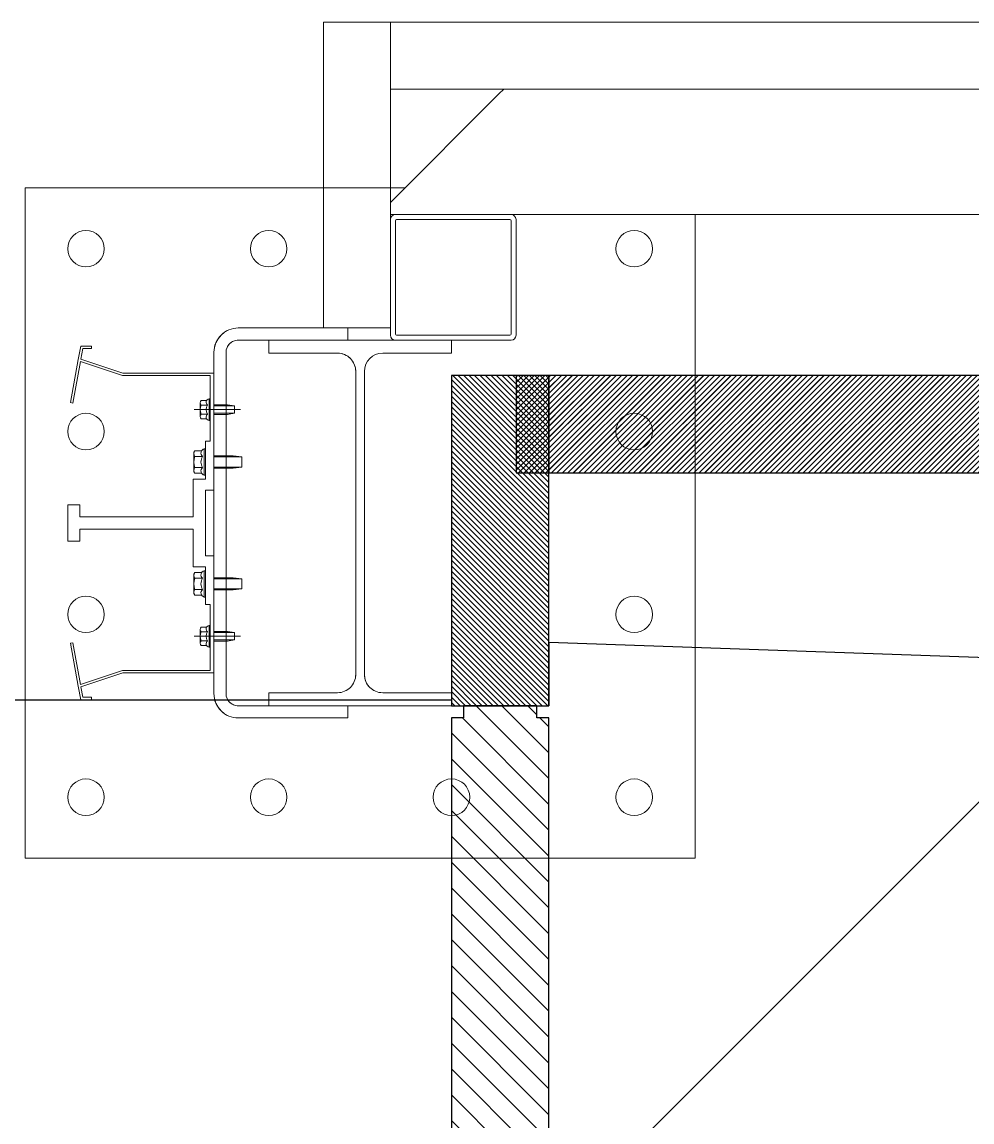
# Model space of a CAD drawing. Header units: millimetres. Extents: x 30 to 130, y 75 to 167.
# Drawn here: x 113.062 to 113.842, y 163.465 to 164.368 of the extents above; entities that cross this region are included whole.
import ezdxf

# ---------------------------------------------------------------- set-up
doc = ezdxf.new("R2010")
doc.units = ezdxf.units.MM
doc.header["$LTSCALE"] = 0.05
for name, pattern in [('00 Ground$0$DASHDOT', [25.4, 12.7, -6.35, 0, -6.35]), ('00 Ground$0$DASHDOT2', [12.7, 6.35, -3.175, 0, -3.175]), ('00 Ground$0$PHANTOM2', [31.75, 15.875, -3.175, 3.175, -3.175, 3.175, -3.175])]:
    doc.linetypes.add(name, pattern=pattern)
for name, color, linetype, lineweight in [('00 Ground$0$A-Panel Exterior', 3, 'Continuous', 0), ('00 Ground$0$A-Panel Interior', 6, 'Continuous', 0), ('00 Ground$0$interface-AM_1', 7, 'Continuous', 5), ('00 Ground$0$megadoor-AM_0', 7, 'Continuous', 5), ('00 Ground$0$megadoor-AM_5', 7, 'Continuous', 5), ('00 Ground$0$megadoor-AM_7', 7, '00 Ground$0$DASHDOT', 5), ('00 Ground$0$Puerta', 7, 'Continuous', 0)]:
    doc.layers.add(name, color=color, linetype=linetype, lineweight=lineweight)
for name, color, linetype in [('00 Ground$0$A-Paneles', 7, 'Continuous'), ('00 Ground$0$A-Paneles-EXT', 5, 'Continuous'), ('CCTV_Cobertura', 2, 'Continuous')]:
    doc.layers.add(name, color=color, linetype=linetype)
pattern_1 = [(45, (-13597.1444, 7821.7855), (-2.24506403, 2.24506403), [])]

# ---------------------------------------------------------------- blocks, each defined once
blk = doc.blocks.new('00 Ground$0$Hangar subestructura puerta planta baja')
at = {"color": 0, "linetype": 'Continuous', "lineweight": 0}
for p, q in [((64.46694, 0.25295), (64.37194, 0.25295)), ((64.36794, 0.24895), (64.36794, 0.15395)), ((64.37194, 0.15495), (64.37194, 0.24795)), ((64.37294, 0.24895), (64.46594, 0.24895)), ((64.46694, 0.24795), (64.46694, 0.15495)), ((64.47094, 0.15395), (64.47094, 0.24895)), ((64.33294, 0.14995), (64.33294, 0.15995)), ((64.46594, 0.15395), (64.37294, 0.15395)), ((64.26794, 0.14995), (64.41794, 0.14995)), ((64.37194, 0.14995), (64.46694, 0.14995)), ((64.34649, 0.12425), (64.34649, -0.12435))]:
    blk.add_line(p, q, dxfattribs=at)
at = {"color": 4, "linetype": 'Continuous', "lineweight": 0}
for p, q in [((64.33294, 0.15995), (64.24294, 0.15995)), ((64.24294, 0.14995), (64.33294, 0.14995)), ((64.41794, 0.14995), (64.26794, 0.14995)), ((64.26794, 0.14995), (64.26794, 0.13925)), ((64.41794, 0.13925), (64.41794, 0.14995)), ((64.22294, 0.13995), (64.22294, -0.14005)), ((64.23294, -0.14005), (64.23294, 0.13995)), ((64.26794, 0.13925), (64.32439, 0.13925)), ((64.36149, 0.13925), (64.41794, 0.13925)), ((64.33939, 0.12425), (64.33939, -0.12435)), ((64.34649, -0.12435), (64.34649, 0.12425)), ((64.32439, -0.13935), (64.26794, -0.13935)), ((64.26794, -0.13935), (64.26794, -0.15005)), ((64.41794, -0.13935), (64.36149, -0.13935)), ((64.41794, -0.15005), (64.41794, -0.13935)), ((64.33294, -0.15005), (64.24294, -0.15005)), ((64.26794, -0.15005), (64.41794, -0.15005)), ((64.33294, -0.16005), (64.33294, -0.15005)), ((64.24294, -0.16005), (64.33294, -0.16005))]:
    blk.add_line(p, q, dxfattribs=at)
at = {"color": 0, "linetype": 'Continuous', "lineweight": 0}
for centre, radius, start, end in [((64.37194, 0.24895), 0.004, 90, 180), ((64.46694, 0.24895), 0.004, 0, 90), ((64.37194, 0.15395), 0.004, 180, 270), ((64.46694, 0.15395), 0.004, 270, 0), ((64.36149, 0.12425), 0.015, 90, 180)]:
    blk.add_arc(centre, radius, start, end, dxfattribs=at)
at = {"color": 0, "linetype": 'Continuous', "lineweight": 0, "extrusion": (-2.18624e-16, 2.67737e-32, -1)}
for centre, start, end in [((-64.37294, 0.24795), 0, 90), ((-64.46594, 0.24795), 90, 180), ((-64.37294, 0.15495), 270, 0), ((-64.46594, 0.15495), 180, 270)]:
    blk.add_arc(centre, 0.001, start, end, dxfattribs=at)
at = {"color": 4, "linetype": 'Continuous', "lineweight": 0}
for centre, start, end in [((64.24294, 0.13995), 90, 180), ((64.24294, -0.14005), 180, 270)]:
    blk.add_arc(centre, 0.02, start, end, dxfattribs=at)
at = {"color": 4, "linetype": 'Continuous', "lineweight": 0, "extrusion": (-2.18624e-16, 2.67737e-32, -1)}
for centre, radius, start, end in [((-64.24294, 0.13995), 0.01, 0, 90), ((-64.32439, 0.12425), 0.015, 90, 180), ((-64.36149, 0.12425), 0.015, 0, 90), ((-64.32439, -0.12435), 0.015, 180, 270), ((-64.36149, -0.12435), 0.015, 270, 0), ((-64.24294, -0.14005), 0.01, 270, 0)]:
    blk.add_arc(centre, radius, start, end, dxfattribs=at)
at = {"layer": '00 Ground$0$interface-AM_1', "linetype": '00 Ground$0$PHANTOM2'}
for p, q in [((64.33279, 0.15995), (64.24294, 0.15995)), ((64.33279, 0.14995), (64.33279, 0.15995)), ((64.24294, 0.14995), (64.33279, 0.14995)), ((64.26794, 0.13925), (64.26794, 0.14995)), ((64.41794, 0.14995), (64.41794, 0.13925)), ((64.22294, 0.13995), (64.22294, -0.14005)), ((64.23294, -0.14005), (64.23294, 0.13995)), ((64.32439, 0.13925), (64.26794, 0.13925)), ((64.41794, 0.13925), (64.36149, 0.13925)), ((64.33939, -0.12435), (64.33939, 0.12425)), ((64.26794, -0.15005), (64.26794, -0.13935)), ((64.26794, -0.13935), (64.32439, -0.13935)), ((64.36149, -0.13935), (64.41794, -0.13935)), ((64.41794, -0.13935), (64.41794, -0.15005)), ((64.33279, -0.15005), (64.24294, -0.15005)), ((64.41794, -0.15005), (64.26794, -0.15005)), ((64.33279, -0.16005), (64.33279, -0.15005)), ((64.24294, -0.16005), (64.33279, -0.16005))]:
    blk.add_line(p, q, dxfattribs=at)
for centre, radius, start, end in [((64.24294, 0.13995), 0.02, 90, 180), ((64.24294, 0.13995), 0.01, 90, 180), ((64.32439, 0.12425), 0.015, 0, 90), ((64.32439, -0.12435), 0.015, 270, 0), ((64.36149, -0.12435), 0.015, 180, 270), ((64.24294, -0.14005), 0.02, 180, 270), ((64.24294, -0.14005), 0.01, 180, 270)]:
    blk.add_arc(centre, radius, start, end, dxfattribs=at)
at = {"layer": '00 Ground$0$megadoor-AM_0'}
for p, q in [((64.11368, 0.14495), (64.11168, 0.13394)), ((64.12238, 0.14495), (64.11368, 0.14495)), ((64.12238, 0.14295), (64.12238, 0.14495)), ((64.11379, 0.13437), (64.11535, 0.14295)), ((64.11535, 0.14295), (64.12238, 0.14295)), ((64.11168, 0.13394), (64.10527, 0.09865)), ((64.10724, 0.09829), (64.11343, 0.13238)), ((64.11343, 0.13238), (64.14786, 0.12095)), ((64.14819, 0.12295), (64.11379, 0.13437)), ((64.14786, 0.12095), (64.21994, 0.12095)), ((64.22294, 0.12295), (64.14819, 0.12295)), ((64.21994, 0.12095), (64.21994, 0.06695)), ((64.22294, 0.02695), (64.22294, 0.12295)), ((64.21254, 0.10046), (64.217, 0.10046)), ((64.21894, 0.0841), (64.21894, 0.1018)), ((64.21994, 0.1018), (64.21894, 0.1018)), ((64.21994, 0.0841), (64.21994, 0.1018)), ((64.10527, 0.09865), (64.10724, 0.09829)), ((64.21174, 0.08733), (64.21174, 0.09858)), ((64.21254, 0.09671), (64.21779, 0.09671)), ((64.23414, 0.09695), (64.22294, 0.09695)), ((64.23994, 0.09595), (64.23414, 0.09695)), ((64.23994, 0.08995), (64.23994, 0.09595)), ((64.21254, 0.0892), (64.21779, 0.0892)), ((64.21254, 0.08545), (64.217, 0.08545)), ((64.21994, 0.0841), (64.21894, 0.0841)), ((64.22294, 0.08895), (64.23414, 0.08895)), ((64.23994, 0.08995), (64.23414, 0.08895)), ((64.21994, 0.06695), (64.21594, 0.06695)), ((64.21594, 0.06695), (64.21594, 0.03595)), ((64.20654, 0.05795), (64.20725, 0.05919)), ((64.20654, 0.04195), (64.20654, 0.05795)), ((64.20725, 0.05919), (64.21283, 0.05919)), ((64.20725, 0.05457), (64.21364, 0.05457)), ((64.21594, 0.06075), (64.21494, 0.06075)), ((64.21494, 0.06075), (64.21494, 0.03915)), ((64.21594, 0.03915), (64.21594, 0.06075)), ((64.23874, 0.05495), (64.22294, 0.05495)), ((64.24594, 0.05414), (64.23874, 0.05495)), ((64.20725, 0.04534), (64.21364, 0.04534)), ((64.24594, 0.04577), (64.23874, 0.04495)), ((64.24594, 0.04577), (64.24594, 0.05414)), ((64.20725, 0.04072), (64.20654, 0.04195)), ((64.21283, 0.04072), (64.20725, 0.04072)), ((64.21494, 0.03915), (64.21594, 0.03915)), ((64.22294, 0.04495), (64.23874, 0.04495)), ((64.21594, 0.03595), (64.20594, 0.03595)), ((64.20594, 0.03595), (64.20594, 0.00495)), ((64.21594, -0.00005), (64.21594, 0.02695)), ((64.21594, 0.02695), (64.22294, 0.02695)), ((64.11294, 0.01495), (64.10294, 0.01495)), ((64.10294, 0.01495), (64.10294, -0.00005)), ((64.11294, 0.00495), (64.11294, 0.01495)), ((64.20594, 0.00495), (64.11294, 0.00495)), ((64.10294, -0.00005), (64.10294, -0.01505)), ((64.11294, -0.01505), (64.11294, -0.00505)), ((64.11294, -0.00505), (64.20594, -0.00505)), ((64.20594, -0.00505), (64.20594, -0.03605)), ((64.21594, -0.02705), (64.21594, -0.00005)), ((64.10294, -0.01505), (64.11294, -0.01505)), ((64.22294, -0.02705), (64.21594, -0.02705)), ((64.22294, -0.12305), (64.22294, -0.02705)), ((64.20594, -0.03605), (64.21594, -0.03605)), ((64.21594, -0.03605), (64.21594, -0.06705)), ((64.20725, -0.04081), (64.20654, -0.04205)), ((64.20654, -0.04205), (64.20654, -0.05805)), ((64.21283, -0.04081), (64.20725, -0.04081)), ((64.21494, -0.03925), (64.21594, -0.03925)), ((64.21494, -0.06085), (64.21494, -0.03925)), ((64.21594, -0.03925), (64.21594, -0.06085)), ((64.22294, -0.04505), (64.23874, -0.04505)), ((64.24594, -0.04586), (64.23874, -0.04505)), ((64.20725, -0.04543), (64.21364, -0.04543)), ((64.24594, -0.04586), (64.24594, -0.05423)), ((64.20654, -0.05805), (64.20725, -0.05928)), ((64.20725, -0.05466), (64.21364, -0.05466)), ((64.20725, -0.05928), (64.21283, -0.05928)), ((64.21594, -0.06085), (64.21494, -0.06085)), ((64.23874, -0.05505), (64.22294, -0.05505)), ((64.24594, -0.05423), (64.23874, -0.05505)), ((64.21594, -0.06705), (64.21994, -0.06705)), ((64.21994, -0.06705), (64.21994, -0.12105)), ((64.21174, -0.08742), (64.21174, -0.09867)), ((64.21254, -0.08554), (64.217, -0.08554)), ((64.21254, -0.08929), (64.21779, -0.08929)), ((64.21894, -0.0842), (64.21894, -0.1019)), ((64.21994, -0.0842), (64.21894, -0.0842)), ((64.21994, -0.0842), (64.21994, -0.1019)), ((64.22294, -0.08905), (64.23414, -0.08905)), ((64.23994, -0.09005), (64.23414, -0.08905)), ((64.23994, -0.09005), (64.23994, -0.09605)), ((64.10724, -0.09838), (64.10527, -0.09874)), ((64.10527, -0.09874), (64.11168, -0.13403)), ((64.11343, -0.13247), (64.10724, -0.09838)), ((64.21254, -0.0968), (64.21779, -0.0968)), ((64.23414, -0.09705), (64.22294, -0.09705)), ((64.23994, -0.09605), (64.23414, -0.09705)), ((64.21254, -0.10055), (64.217, -0.10055)), ((64.21994, -0.1019), (64.21894, -0.1019)), ((64.14786, -0.12105), (64.11343, -0.13247)), ((64.11379, -0.13446), (64.14819, -0.12305)), ((64.21994, -0.12105), (64.14786, -0.12105)), ((64.14819, -0.12305), (64.22294, -0.12305)), ((64.11168, -0.13403), (64.11368, -0.14505)), ((64.11535, -0.14305), (64.11379, -0.13446)), ((64.12238, -0.14305), (64.11535, -0.14305)), ((64.12238, -0.14505), (64.12238, -0.14305)), ((64.11368, -0.14505), (64.12238, -0.14505))]:
    blk.add_line(p, q, dxfattribs=at)
for centre, radius, start, end in [((64.21434, 0.09858), 0.0026, 133.81592, 226.18408), ((64.21944, 0.09901), 0.00284, 100.25226, 234.32012), ((64.22094, 0.09295), 0.0092, 155.931, 204.069), ((64.22334, 0.09295), 0.0067, 145.92571, 214.07429), ((64.21434, 0.08733), 0.0026, 133.81592, 226.18408), ((64.21944, 0.0869), 0.00284, 125.67988, 259.74774), ((64.21063, 0.05688), 0.00409, 145.61575, 214.38425), ((64.22182, 0.04995), 0.01529, 162.41205, 197.58795), ((64.21584, 0.05734), 0.00354, 104.86478, 231.38107), ((64.22119, 0.04995), 0.00886, 148.56061, 211.43939), ((64.21063, 0.04303), 0.00409, 145.61575, 214.38425), ((64.21584, 0.04257), 0.00354, 128.61893, 255.13522), ((64.21063, -0.04312), 0.00409, 145.61575, 214.38425), ((64.21584, -0.04266), 0.00354, 104.86478, 231.38107), ((64.22182, -0.05005), 0.01529, 162.41205, 197.58795), ((64.22119, -0.05005), 0.00886, 148.56061, 211.43939), ((64.21063, -0.05697), 0.00409, 145.61575, 214.38425), ((64.21584, -0.05743), 0.00354, 128.61893, 255.13522), ((64.21434, -0.08742), 0.0026, 133.81592, 226.18408), ((64.22094, -0.09305), 0.0092, 155.931, 204.069), ((64.21944, -0.08699), 0.00284, 100.25226, 234.32012), ((64.22334, -0.09305), 0.0067, 145.92571, 214.07429), ((64.21434, -0.09867), 0.0026, 133.81592, 226.18408), ((64.21944, -0.0991), 0.00284, 125.67988, 259.74774)]:
    blk.add_arc(centre, radius, start, end, dxfattribs=at)
at = {"layer": '00 Ground$0$megadoor-AM_5'}
for p, q in [((64.23994, 0.09595), (64.22294, 0.09595)), ((64.23994, 0.08995), (64.22294, 0.08995)), ((64.22294, 0.05414), (64.24594, 0.05414)), ((64.22294, 0.04577), (64.24594, 0.04577)), ((64.22294, -0.04586), (64.24594, -0.04586)), ((64.22294, -0.05423), (64.24594, -0.05423)), ((64.23994, -0.09005), (64.22294, -0.09005)), ((64.23994, -0.09605), (64.22294, -0.09605))]:
    blk.add_line(p, q, dxfattribs=at)
at = {"layer": '00 Ground$0$megadoor-AM_7', "linetype": '00 Ground$0$DASHDOT2'}
for p, q in [((64.2068, 0.09295), (64.24487, 0.09295)), ((64.2068, -0.09305), (64.24487, -0.09305))]:
    blk.add_line(p, q, dxfattribs=at)
at = {"layer": '00 Ground$0$Puerta', "color": 253, "linetype": 'Continuous', "lineweight": 0}
for p, q in [((64.45694, 0.35195), (64.46094, 0.35595)), ((64.46094, 0.35595), (66.14381, 0.35595)), ((64.45694, 0.35195), (64.36794, 0.26295)), ((64.36794, 0.25695), (64.36794, 0.26295)), ((64.36794, 0.25695), (64.36794, 0.25295)), ((64.36794, 0.25295), (64.37194, 0.25295)), ((64.46694, 0.25295), (66.23681, 0.25295))]:
    blk.add_line(p, q, dxfattribs=at)
at = {"layer": '00 Ground$0$Puerta', "color": 251, "linetype": 'Continuous', "lineweight": 0}
for p, q in [((64.06794, 0.27495), (64.06794, -0.27505)), ((64.37994, 0.27495), (64.06794, 0.27495)), ((64.61794, -0.27505), (64.61794, 0.25295)), ((64.06794, -0.27505), (64.61794, -0.27505))]:
    blk.add_line(p, q, dxfattribs=at)
at = {"layer": '00 Ground$0$Puerta', "color": 251, "linetype": 'Continuous', "lineweight": 0, "extrusion": (-2.18624e-16, 2.67737e-32, -1)}
for centre in [(-64.11794, 0.22495), (-64.26794, 0.22495), (-64.56794, 0.22495), (-64.11794, 0.07495), (-64.56794, 0.07495), (-64.11794, -0.07505), (-64.56794, -0.07505), (-64.11794, -0.22505), (-64.26794, -0.22505), (-64.41794, -0.22505), (-64.56794, -0.22505)]:
    blk.add_circle(centre, 0.015, dxfattribs=at)
blk = doc.blocks.new('*U91')
at = {"layer": '00 Ground$0$A-Paneles-EXT'}
h = blk.add_hatch(dxfattribs=at)
h.set_pattern_fill('PAREDES', color=251, scale=0.5)
h.set_pattern_definition([(45, (-6e-13, 0.015), (-0.0106066, 0.0106066), [])])
h.paths.add_polyline_path([(1.677, 0.03), (1.667, 0.03), (1.667, 0.04), (0.01, 0.04), (0.01, 0.03), (0, 0.03), (0, -0.03), (0.01, -0.03), (0.01, -0.04), (1.667, -0.04), (1.667, -0.03), (1.677, -0.03)])
blk.add_lwpolyline([(1.677, 0.03), (1.667, 0.03), (1.667, 0.04), (0.01, 0.04), (0.01, 0.03), (0, 0.03), (0, -0.03), (0.01, -0.03), (0.01, -0.04), (1.667, -0.04), (1.667, -0.03), (1.677, -0.03)], close=True, dxfattribs=at)
blk = doc.blocks.new('*U93')
h = blk.add_hatch()
h.set_pattern_fill('ANSI31', color=250)
h.set_pattern_definition(pattern_1)
h.paths.add_polyline_path([(0, 0), (1545.08, 0), (1545.08, 80), (0, 80)])
at = {"layer": '00 Ground$0$A-Paneles', "color": 4}
blk.add_lwpolyline([(0, 0), (1545.08, 0), (1545.08, 80), (0, 80)], close=True, dxfattribs=at)
blk = doc.blocks.new('*U98')
h = blk.add_hatch()
h.set_pattern_fill('ANSI31', color=250)
h.set_pattern_definition(pattern_1)
h.paths.add_polyline_path([(0, 0), (271, 0), (271, 80), (0, 80)])
at = {"layer": '00 Ground$0$A-Paneles', "color": 4}
blk.add_lwpolyline([(0, 0), (271, 0), (271, 80), (0, 80)], close=True, dxfattribs=at)
blk = doc.blocks.new('*U145')
h = blk.add_hatch()
h.set_pattern_fill('ANSI31', color=250)
h.set_pattern_definition(pattern_1)
h.paths.add_polyline_path([(0, 0), (1873.87, 0), (1873.87, 80), (0, 80)])
at = {"layer": '00 Ground$0$A-Paneles', "color": 4}
blk.add_lwpolyline([(0, 0), (1873.87, 0), (1873.87, 80), (0, 80)], close=True, dxfattribs=at)

msp = doc.modelspace()

# ---------------------------------------------------------------- hatches: boundary and pattern name
at = {"layer": 'CCTV_Cobertura', "true_color": 0x636466, "transparency": 33554687}
h = msp.add_hatch(dxfattribs=at)
h.set_pattern_fill('ANSI31', color=251, scale=0.2)
h.set_pattern_definition([(45, (-3037.0573, -1545.84536), (-0.44901281, 0.44901281), [])])
h.paths.add_polyline_path([(114.59937, 162.00183), (114.59937, 162.04993), (113.41437, 162.04993), (113.41437, 162.11993), (113.41437, 162.4548), (85.32443, 162.4548, -0.046847), (84.38171, 155.03536), (87.87533, 147.54326), (90.11284, 148.354, -0.081622), (89.70703, 146.74399, -0.080062), (89.18848, 145.93422, -0.050492), (88.79384, 145.57349), (92.5515, 137.51519)])
h.paths.add_polyline_path([(113.41437, 163.68193), (113.06437, 163.68193), (113.06437, 163.81193), (95.39937, 163.81193), (95.39937, 163.72693), (93.13937, 163.72693), (93.09937, 163.72693), (93.09937, 163.66693), (85.34577, 163.66693, -0.007577), (85.32443, 162.4548), (113.41437, 162.4548)])
h.paths.add_polyline_path([(116.14761, 163.72133), (116.1424, 163.73187), (116.1273, 163.76693), (113.61437, 163.85469), (113.61437, 163.68193), (113.49437, 163.68193), (113.49437, 162.4548), (114.59937, 162.4548), (114.59937, 162.12993), (114.71472, 162.12993)])
h.paths.add_polyline_path([(114.59937, 162.4548), (113.49437, 162.4548), (113.49437, 162.12993), (114.59937, 162.12993)], flags=17)
h.paths.add_polyline_path([(98.62012, 159.15113), (103.34012, 159.15113), (103.34012, 160.05113), (98.62012, 160.05113)], flags=24)
h.paths.add_polyline_path([(98.66012, 156.95123), (101.64012, 156.95123), (101.64012, 157.85123), (98.66012, 157.85123)], flags=24)
h.paths.add_polyline_path([(98.67012, 157.70123), (107.47012, 157.70123), (107.47012, 158.90123), (98.67012, 158.90123)], flags=24)

# ---------------------------------------------------------------- linework, layer by layer
at = {"layer": '00 Ground$0$A-Panel Exterior'}
for points in [[(113.36437, 164.11693), (113.30937, 164.11693), (113.30937, 164.36793), (113.36437, 164.36793)], [(113.36437, 164.31293), (113.36437, 164.36793), (115.36824, 164.36793), (115.36824, 164.31293)]]:
    msp.add_lwpolyline(points, close=True, dxfattribs=at)
at = {"layer": 'CCTV_Cobertura', "color": 2}
for points in [[(95.39937, 163.81193), (113.41437, 163.81193), (113.41437, 163.80693), (113.49437, 163.80693), (113.49437, 163.85888)], [(116.1868, 163.76486), (113.49437, 163.85888)], [(113.49437, 163.85888), (113.49437, 163.80693)]]:
    msp.add_lwpolyline(points, dxfattribs=at)

# ---------------------------------------------------------------- block references
msp.add_blockref('00 Ground$0$Hangar subestructura puerta planta baja', (48.99643, 163.95698))
at = {"rotation": 90}
msp.add_blockref('*U91', (113.45437, 162.12993), dxfattribs=at)
at = {"layer": '00 Ground$0$A-Panel Interior', "xscale": 0.001, "yscale": 0.001, "zscale": 0.001, "rotation": 90}
msp.add_blockref('*U98', (113.49437, 163.80693), dxfattribs=at)
at = {"layer": '00 Ground$0$A-Panel Interior', "xscale": 0.001, "yscale": 0.001, "zscale": 0.001}
for name, p in [('*U93', (113.46737, 163.99793)), ('*U145', (113.49437, 163.99797))]:
    msp.add_blockref(name, p, dxfattribs=at)

doc.saveas('drawing.dxf')
